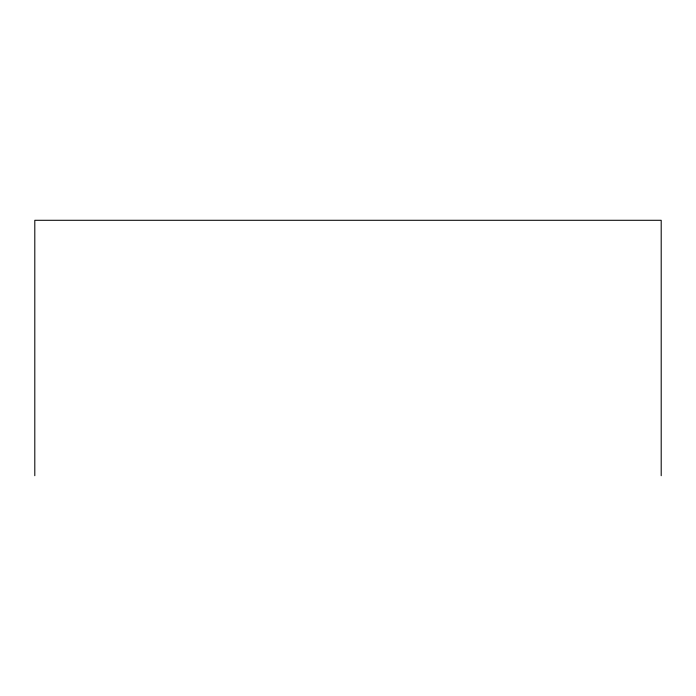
<?xml version="1.0" encoding="UTF-8"?>
<svg xmlns="http://www.w3.org/2000/svg" width="696" height="696" viewBox="0 0 696 696"><rect width="100%" height="100%" fill="white"/><g stroke="black" fill="none" stroke-linecap="round" stroke-linejoin="round"><path stroke-width="1.04" d="M661.2 475.707L661.2 220.293L34.8 220.293L34.8 475.707"/></g></svg>
